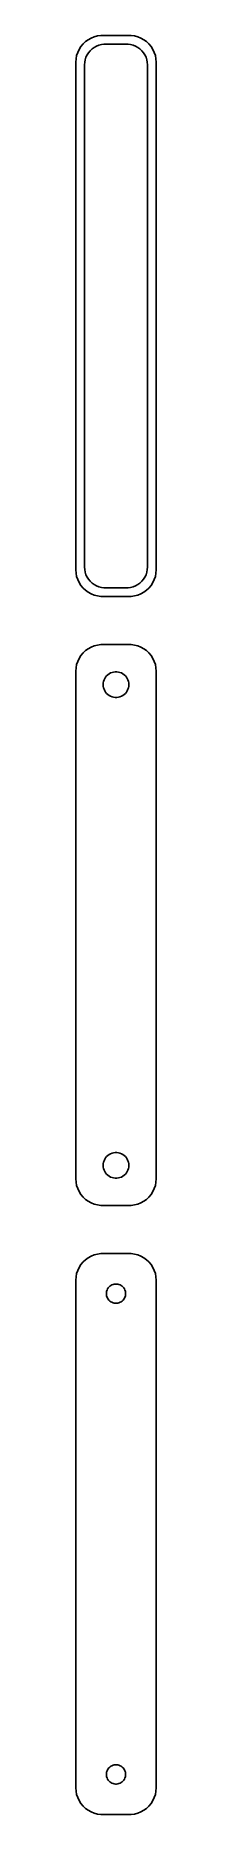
# Model space of a CAD drawing. Header units: metres. Extents: x -8 to 8, y 176 to 508.
import ezdxf

# ---------------------------------------------------------------- set-up
doc = ezdxf.new("R2010")
doc.units = ezdxf.units.M

msp = doc.modelspace()

# ---------------------------------------------------------------- linework, layer by layer
for p, q in [((-6.54507, 506.439), (-6.88153, 505.909)), ((-6.14484, 506.923), (-6.54507, 506.439)), ((-5.68712, 507.353), (-6.14484, 506.923)), ((-5.17912, 507.722), (-5.68712, 507.353)), ((-4.62889, 508.024), (-5.17912, 507.722)), ((-4.04507, 508.255), (-4.62889, 508.024)), ((-4.46851, 505.984), (-4.07506, 506.27)), ((-4.07506, 506.27), (-3.64888, 506.504)), ((-3.4369, 508.411), (-4.04507, 508.255)), ((-3.64888, 506.504), (-3.1967, 506.683)), ((-2.81395, 508.49), (-3.4369, 508.411)), ((-3.1967, 506.683), (-2.72565, 506.804)), ((2.81395, 508.49), (-2.81395, 508.49)), ((-2.72565, 506.804), (-2.24316, 506.865)), ((-2.24316, 506.865), (2.24316, 506.865)), ((2.24316, 506.865), (2.72565, 506.804)), ((2.72565, 506.804), (3.1967, 506.683)), ((3.4369, 508.411), (2.81395, 508.49)), ((3.1967, 506.683), (3.64888, 506.504)), ((4.04507, 508.255), (3.4369, 508.411)), ((3.64888, 506.504), (4.07506, 506.27)), ((4.62889, 508.024), (4.04507, 508.255)), ((4.07506, 506.27), (4.46851, 505.984)), ((5.17912, 507.722), (4.62889, 508.024)), ((5.68712, 507.353), (5.17912, 507.722)), ((6.14484, 506.923), (5.68712, 507.353)), ((6.54507, 506.439), (6.14484, 506.923)), ((6.88153, 505.909), (6.54507, 506.439)), ((-7.46057, 504.127), (-7.5, 503.5)), ((-7.5, 503.5), (-7.5, 408.5)), ((-7.34291, 504.743), (-7.46057, 504.127)), ((-7.14888, 505.341), (-7.34291, 504.743)), ((-6.88153, 505.909), (-7.14888, 505.341)), ((-5.87262, 503), (-5.84209, 503.485)), ((-5.87262, 409), (-5.87262, 503)), ((-5.84209, 503.485), (-5.75096, 503.963)), ((-5.75096, 503.963), (-5.60068, 504.426)), ((-5.60068, 504.426), (-5.3936, 504.866)), ((-5.3936, 504.866), (-5.13301, 505.276)), ((-5.13301, 505.276), (-4.82301, 505.651)), ((-4.82301, 505.651), (-4.46851, 505.984)), ((4.46851, 505.984), (4.82301, 505.651)), ((4.82301, 505.651), (5.13301, 505.276)), ((5.13301, 505.276), (5.3936, 504.866)), ((5.3936, 504.866), (5.60068, 504.426)), ((5.60068, 504.426), (5.75096, 503.963)), ((5.75096, 503.963), (5.84209, 503.485)), ((5.84209, 503.485), (5.87262, 503)), ((5.87262, 503), (5.87262, 409)), ((7.14888, 505.341), (6.88153, 505.909)), ((7.34291, 504.743), (7.14888, 505.341)), ((7.46057, 504.127), (7.34291, 504.743)), ((7.5, 503.5), (7.46057, 504.127)), ((7.5, 408.5), (7.5, 503.5)), ((-7.5, 408.5), (-7.46057, 407.873)), ((-7.46057, 407.873), (-7.34291, 407.257)), ((-7.34291, 407.257), (-7.14888, 406.659)), ((-7.14888, 406.659), (-6.88153, 406.091)), ((-5.84209, 408.515), (-5.87262, 409)), ((-5.75096, 408.037), (-5.84209, 408.515)), ((-5.60068, 407.574), (-5.75096, 408.037)), ((-5.3936, 407.134), (-5.60068, 407.574)), ((-5.13301, 406.724), (-5.3936, 407.134)), ((-4.82301, 406.349), (-5.13301, 406.724)), ((-4.46851, 406.016), (-4.82301, 406.349)), ((4.82301, 406.349), (4.46851, 406.016)), ((5.13301, 406.724), (4.82301, 406.349)), ((5.3936, 407.134), (5.13301, 406.724)), ((5.60068, 407.574), (5.3936, 407.134)), ((5.75096, 408.037), (5.60068, 407.574)), ((5.84209, 408.515), (5.75096, 408.037)), ((5.87262, 409), (5.84209, 408.515)), ((6.88153, 406.091), (7.14888, 406.659)), ((7.14888, 406.659), (7.34291, 407.257)), ((7.34291, 407.257), (7.46057, 407.873)), ((7.46057, 407.873), (7.5, 408.5)), ((-6.88153, 406.091), (-6.54507, 405.561)), ((-6.54507, 405.561), (-6.14484, 405.077)), ((-6.14484, 405.077), (-5.68712, 404.647)), ((-5.68712, 404.647), (-5.17912, 404.278)), ((-5.17912, 404.278), (-4.62889, 403.976)), ((-4.62889, 403.976), (-4.04507, 403.745)), ((-4.07506, 405.73), (-4.46851, 406.016)), ((-3.64888, 405.496), (-4.07506, 405.73)), ((-4.04507, 403.745), (-3.4369, 403.589)), ((-3.1967, 405.317), (-3.64888, 405.496)), ((-3.4369, 403.589), (-2.81395, 403.51)), ((-2.72565, 405.196), (-3.1967, 405.317)), ((-2.81395, 403.51), (2.81395, 403.51)), ((-2.24316, 405.135), (-2.72565, 405.196)), ((2.24316, 405.135), (-2.24316, 405.135)), ((2.72565, 405.196), (2.24316, 405.135)), ((3.1967, 405.317), (2.72565, 405.196)), ((2.81395, 403.51), (3.4369, 403.589)), ((3.64888, 405.496), (3.1967, 405.317)), ((3.4369, 403.589), (4.04507, 403.745)), ((4.07506, 405.73), (3.64888, 405.496)), ((4.04507, 403.745), (4.62889, 403.976)), ((4.46851, 406.016), (4.07506, 405.73)), ((4.62889, 403.976), (5.17912, 404.278)), ((5.17912, 404.278), (5.68712, 404.647)), ((5.68712, 404.647), (6.14484, 405.077)), ((6.14484, 405.077), (6.54507, 405.561)), ((6.54507, 405.561), (6.88153, 406.091)), ((-6.14484, 392.923), (-6.54507, 392.439)), ((-5.68712, 393.353), (-6.14484, 392.923)), ((-5.17912, 393.722), (-5.68712, 393.353)), ((-4.62889, 394.024), (-5.17912, 393.722)), ((-4.04507, 394.255), (-4.62889, 394.024)), ((-3.4369, 394.411), (-4.04507, 394.255)), ((-2.81395, 394.49), (-3.4369, 394.411)), ((2.81395, 394.49), (-2.81395, 394.49)), ((3.4369, 394.411), (2.81395, 394.49)), ((4.04507, 394.255), (3.4369, 394.411)), ((4.62889, 394.024), (4.04507, 394.255)), ((5.17912, 393.722), (4.62889, 394.024)), ((5.68712, 393.353), (5.17912, 393.722)), ((6.14484, 392.923), (5.68712, 393.353)), ((6.54507, 392.439), (6.14484, 392.923)), ((-7.46057, 390.127), (-7.5, 389.5)), ((-7.34291, 390.743), (-7.46057, 390.127)), ((-7.14888, 391.341), (-7.34291, 390.743)), ((-6.88153, 391.909), (-7.14888, 391.341)), ((-6.54507, 392.439), (-6.88153, 391.909)), ((6.88153, 391.909), (6.54507, 392.439)), ((7.14888, 391.341), (6.88153, 391.909)), ((7.34291, 390.743), (7.14888, 391.341)), ((7.46057, 390.127), (7.34291, 390.743)), ((7.5, 389.5), (7.46057, 390.127)), ((-7.5, 389.5), (-7.5, 294.5)), ((-2.39999, 387), (-2.38107, 387.301)), ((-2.38107, 386.699), (-2.39999, 387)), ((-2.38107, 387.301), (-2.32458, 387.597)), ((-2.32458, 386.403), (-2.38107, 386.699)), ((-2.32458, 387.597), (-2.23146, 387.883)), ((-2.23146, 386.117), (-2.32458, 386.403)), ((-2.23146, 387.883), (-2.10313, 388.156)), ((-2.10313, 388.156), (-1.94164, 388.411)), ((-1.94164, 388.411), (-1.74951, 388.643)), ((-1.74951, 388.643), (-1.52982, 388.849)), ((-1.52982, 388.849), (-1.28598, 389.026)), ((-1.28598, 389.026), (-1.02187, 389.172)), ((-1.02187, 389.172), (-0.741638, 389.283)), ((-0.741638, 389.283), (-0.449707, 389.357)), ((-0.449707, 389.357), (-0.150696, 389.395)), ((-0.150696, 389.395), (0.150696, 389.395)), ((0.150696, 389.395), (0.449707, 389.357)), ((0.449707, 389.357), (0.741638, 389.283)), ((0.741638, 389.283), (1.02187, 389.172)), ((1.02187, 389.172), (1.28598, 389.026)), ((1.28598, 389.026), (1.52982, 388.849)), ((1.52982, 388.849), (1.74951, 388.643)), ((1.74951, 388.643), (1.94164, 388.411)), ((1.94164, 388.411), (2.10313, 388.156)), ((2.10313, 388.156), (2.23146, 387.883)), ((2.23146, 387.883), (2.32458, 387.597)), ((2.32458, 386.403), (2.23146, 386.117)), ((2.32458, 387.597), (2.38107, 387.301)), ((2.38107, 386.699), (2.32458, 386.403)), ((2.38107, 387.301), (2.39999, 387)), ((2.39999, 387), (2.38107, 386.699)), ((7.5, 294.5), (7.5, 389.5)), ((-2.10313, 385.844), (-2.23146, 386.117)), ((-1.94164, 385.589), (-2.10313, 385.844)), ((-1.74951, 385.357), (-1.94164, 385.589)), ((-1.52982, 385.151), (-1.74951, 385.357)), ((-1.28598, 384.974), (-1.52982, 385.151)), ((-1.02187, 384.828), (-1.28598, 384.974)), ((-0.741638, 384.717), (-1.02187, 384.828)), ((-0.449707, 384.643), (-0.741638, 384.717)), ((-0.150696, 384.605), (-0.449707, 384.643)), ((0.150696, 384.605), (-0.150696, 384.605)), ((0.449707, 384.643), (0.150696, 384.605)), ((0.741638, 384.717), (0.449707, 384.643)), ((1.02187, 384.828), (0.741638, 384.717)), ((1.28598, 384.974), (1.02187, 384.828)), ((1.52982, 385.151), (1.28598, 384.974)), ((1.74951, 385.357), (1.52982, 385.151)), ((1.94164, 385.589), (1.74951, 385.357)), ((2.10313, 385.844), (1.94164, 385.589)), ((2.23146, 386.117), (2.10313, 385.844)), ((-2.39999, 297), (-2.38107, 297.301)), ((-2.38107, 296.699), (-2.39999, 297)), ((-2.38107, 297.301), (-2.32458, 297.597)), ((-2.32458, 296.403), (-2.38107, 296.699)), ((-2.32458, 297.597), (-2.23146, 297.883)), ((-2.23146, 296.117), (-2.32458, 296.403)), ((-2.23146, 297.883), (-2.10313, 298.156)), ((-2.10313, 298.156), (-1.94164, 298.411)), ((-1.94164, 298.411), (-1.74951, 298.643)), ((-1.74951, 298.643), (-1.52982, 298.849)), ((-1.52982, 298.849), (-1.28598, 299.026)), ((-1.28598, 299.026), (-1.02187, 299.172)), ((-1.02187, 299.172), (-0.741638, 299.283)), ((-0.741638, 299.283), (-0.449707, 299.357)), ((-0.449707, 299.357), (-0.150696, 299.395)), ((-0.150696, 299.395), (0.150696, 299.395)), ((0.150696, 299.395), (0.449707, 299.357)), ((0.449707, 299.357), (0.741638, 299.283)), ((0.741638, 299.283), (1.02187, 299.172)), ((1.02187, 299.172), (1.28598, 299.026)), ((1.28598, 299.026), (1.52982, 298.849)), ((1.52982, 298.849), (1.74951, 298.643)), ((1.74951, 298.643), (1.94164, 298.411)), ((1.94164, 298.411), (2.10313, 298.156)), ((2.10313, 298.156), (2.23146, 297.883)), ((2.23146, 297.883), (2.32458, 297.597)), ((2.32458, 296.403), (2.23146, 296.117)), ((2.32458, 297.597), (2.38107, 297.301)), ((2.38107, 296.699), (2.32458, 296.403)), ((2.38107, 297.301), (2.39999, 297)), ((2.39999, 297), (2.38107, 296.699)), ((-7.5, 294.5), (-7.46057, 293.873)), ((-7.46057, 293.873), (-7.34291, 293.257)), ((-7.34291, 293.257), (-7.14888, 292.659)), ((-2.10313, 295.844), (-2.23146, 296.117)), ((-1.94164, 295.589), (-2.10313, 295.844)), ((-1.74951, 295.357), (-1.94164, 295.589)), ((-1.52982, 295.151), (-1.74951, 295.357)), ((-1.28598, 294.974), (-1.52982, 295.151)), ((-1.02187, 294.828), (-1.28598, 294.974)), ((-0.741638, 294.717), (-1.02187, 294.828)), ((-0.449707, 294.643), (-0.741638, 294.717)), ((-0.150696, 294.605), (-0.449707, 294.643)), ((0.150696, 294.605), (-0.150696, 294.605)), ((0.449707, 294.643), (0.150696, 294.605)), ((0.741638, 294.717), (0.449707, 294.643)), ((1.02187, 294.828), (0.741638, 294.717)), ((1.28598, 294.974), (1.02187, 294.828)), ((1.52982, 295.151), (1.28598, 294.974)), ((1.74951, 295.357), (1.52982, 295.151)), ((1.94164, 295.589), (1.74951, 295.357)), ((2.10313, 295.844), (1.94164, 295.589)), ((2.23146, 296.117), (2.10313, 295.844)), ((7.14888, 292.659), (7.34291, 293.257)), ((7.34291, 293.257), (7.46057, 293.873)), ((7.46057, 293.873), (7.5, 294.5)), ((-7.14888, 292.659), (-6.88153, 292.091)), ((-6.88153, 292.091), (-6.54507, 291.561)), ((-6.54507, 291.561), (-6.14484, 291.077)), ((-6.14484, 291.077), (-5.68712, 290.647)), ((-5.68712, 290.647), (-5.17912, 290.278)), ((-5.17912, 290.278), (-4.62889, 289.976)), ((-4.62889, 289.976), (-4.04507, 289.745)), ((-4.04507, 289.745), (-3.4369, 289.589)), ((3.4369, 289.589), (4.04507, 289.745)), ((4.04507, 289.745), (4.62889, 289.976)), ((4.62889, 289.976), (5.17912, 290.278)), ((5.17912, 290.278), (5.68712, 290.647)), ((5.68712, 290.647), (6.14484, 291.077)), ((6.14484, 291.077), (6.54507, 291.561)), ((6.54507, 291.561), (6.88153, 292.091)), ((6.88153, 292.091), (7.14888, 292.659)), ((-3.4369, 289.589), (-2.81395, 289.51)), ((-2.81395, 289.51), (2.81395, 289.51)), ((2.81395, 289.51), (3.4369, 289.589)), ((-5.17912, 279.722), (-5.68712, 279.353)), ((-4.62889, 280.024), (-5.17912, 279.722)), ((-4.04507, 280.255), (-4.62889, 280.024)), ((-3.4369, 280.411), (-4.04507, 280.255)), ((-2.81395, 280.49), (-3.4369, 280.411)), ((2.81395, 280.49), (-2.81395, 280.49)), ((3.4369, 280.411), (2.81395, 280.49)), ((4.04507, 280.255), (3.4369, 280.411)), ((4.62889, 280.024), (4.04507, 280.255)), ((5.17912, 279.722), (4.62889, 280.024)), ((5.68712, 279.353), (5.17912, 279.722)), ((-7.34291, 276.743), (-7.46057, 276.127)), ((-7.14888, 277.341), (-7.34291, 276.743)), ((-6.88153, 277.909), (-7.14888, 277.341)), ((-6.54507, 278.439), (-6.88153, 277.909)), ((-6.14484, 278.923), (-6.54507, 278.439)), ((-5.68712, 279.353), (-6.14484, 278.923)), ((6.14484, 278.923), (5.68712, 279.353)), ((6.54507, 278.439), (6.14484, 278.923)), ((6.88153, 277.909), (6.54507, 278.439)), ((7.14888, 277.341), (6.88153, 277.909)), ((7.34291, 276.743), (7.14888, 277.341)), ((7.46057, 276.127), (7.34291, 276.743)), ((-7.46057, 276.127), (-7.5, 275.5)), ((-7.5, 275.5), (-7.5, 180.5)), ((-1.79999, 273), (-1.7858, 273.226)), ((-1.7858, 273.226), (-1.74344, 273.448)), ((-1.74344, 273.448), (-1.67358, 273.663)), ((-1.67358, 273.663), (-1.57735, 273.867)), ((-1.57735, 273.867), (-1.45622, 274.058)), ((-1.45622, 274.058), (-1.31213, 274.232)), ((-1.31213, 274.232), (-1.14735, 274.387)), ((-1.14735, 274.387), (-0.964478, 274.52)), ((-0.964478, 274.52), (-0.766388, 274.629)), ((-0.766388, 274.629), (-0.556229, 274.712)), ((-0.556229, 274.712), (-0.33728, 274.768)), ((-0.33728, 274.768), (-0.113022, 274.796)), ((-0.113022, 274.796), (0.113022, 274.796)), ((0.113022, 274.796), (0.33728, 274.768)), ((0.33728, 274.768), (0.556229, 274.712)), ((0.556229, 274.712), (0.766388, 274.629)), ((0.766388, 274.629), (0.964478, 274.52)), ((0.964478, 274.52), (1.14735, 274.387)), ((1.14735, 274.387), (1.31213, 274.232)), ((1.31213, 274.232), (1.45622, 274.058)), ((1.45622, 274.058), (1.57735, 273.867)), ((1.57735, 273.867), (1.67358, 273.663)), ((1.67358, 273.663), (1.74344, 273.448)), ((1.74344, 273.448), (1.7858, 273.226)), ((1.7858, 273.226), (1.79999, 273)), ((7.5, 275.5), (7.46057, 276.127)), ((7.5, 180.5), (7.5, 275.5)), ((-1.7858, 272.774), (-1.79999, 273)), ((-1.74344, 272.552), (-1.7858, 272.774)), ((-1.67358, 272.337), (-1.74344, 272.552)), ((-1.57735, 272.133), (-1.67358, 272.337)), ((-1.45622, 271.942), (-1.57735, 272.133)), ((-1.31213, 271.768), (-1.45622, 271.942)), ((-1.14735, 271.613), (-1.31213, 271.768)), ((-0.964478, 271.48), (-1.14735, 271.613)), ((-0.766388, 271.371), (-0.964478, 271.48)), ((-0.556229, 271.288), (-0.766388, 271.371)), ((-0.33728, 271.232), (-0.556229, 271.288)), ((-0.113022, 271.204), (-0.33728, 271.232)), ((0.113022, 271.204), (-0.113022, 271.204)), ((0.33728, 271.232), (0.113022, 271.204)), ((0.556229, 271.288), (0.33728, 271.232)), ((0.766388, 271.371), (0.556229, 271.288)), ((0.964478, 271.48), (0.766388, 271.371)), ((1.14735, 271.613), (0.964478, 271.48)), ((1.31213, 271.768), (1.14735, 271.613)), ((1.45622, 271.942), (1.31213, 271.768)), ((1.57735, 272.133), (1.45622, 271.942)), ((1.67358, 272.337), (1.57735, 272.133)), ((1.74344, 272.552), (1.67358, 272.337)), ((1.7858, 272.774), (1.74344, 272.552)), ((1.79999, 273), (1.7858, 272.774)), ((-1.79999, 183), (-1.7858, 183.226)), ((-1.7858, 183.226), (-1.74344, 183.448)), ((-1.74344, 183.448), (-1.67358, 183.663)), ((-1.67358, 183.663), (-1.57735, 183.867)), ((-1.57735, 183.867), (-1.45622, 184.058)), ((-1.45622, 184.058), (-1.31213, 184.232)), ((-1.31213, 184.232), (-1.14735, 184.387)), ((-1.14735, 184.387), (-0.964478, 184.52)), ((-0.964478, 184.52), (-0.766388, 184.629)), ((-0.766388, 184.629), (-0.556229, 184.712)), ((-0.556229, 184.712), (-0.33728, 184.768)), ((-0.33728, 184.768), (-0.113022, 184.796)), ((-0.113022, 184.796), (0.113022, 184.796)), ((0.113022, 184.796), (0.33728, 184.768)), ((0.33728, 184.768), (0.556229, 184.712)), ((0.556229, 184.712), (0.766388, 184.629)), ((0.766388, 184.629), (0.964478, 184.52)), ((0.964478, 184.52), (1.14735, 184.387)), ((1.14735, 184.387), (1.31213, 184.232)), ((1.31213, 184.232), (1.45622, 184.058)), ((1.45622, 184.058), (1.57735, 183.867)), ((1.57735, 183.867), (1.67358, 183.663)), ((1.67358, 183.663), (1.74344, 183.448)), ((1.74344, 183.448), (1.7858, 183.226)), ((1.7858, 183.226), (1.79999, 183)), ((-7.5, 180.5), (-7.46057, 179.873)), ((-7.46057, 179.873), (-7.34291, 179.257)), ((-1.7858, 182.774), (-1.79999, 183)), ((-1.74344, 182.552), (-1.7858, 182.774)), ((-1.67358, 182.337), (-1.74344, 182.552)), ((-1.57735, 182.133), (-1.67358, 182.337)), ((-1.45622, 181.942), (-1.57735, 182.133)), ((-1.31213, 181.768), (-1.45622, 181.942)), ((-1.14735, 181.613), (-1.31213, 181.768)), ((-0.964478, 181.48), (-1.14735, 181.613)), ((-0.766388, 181.371), (-0.964478, 181.48)), ((-0.556229, 181.288), (-0.766388, 181.371)), ((-0.33728, 181.232), (-0.556229, 181.288)), ((-0.113022, 181.204), (-0.33728, 181.232)), ((0.113022, 181.204), (-0.113022, 181.204)), ((0.33728, 181.232), (0.113022, 181.204)), ((0.556229, 181.288), (0.33728, 181.232)), ((0.766388, 181.371), (0.556229, 181.288)), ((0.964478, 181.48), (0.766388, 181.371)), ((1.14735, 181.613), (0.964478, 181.48)), ((1.31213, 181.768), (1.14735, 181.613)), ((1.45622, 181.942), (1.31213, 181.768)), ((1.57735, 182.133), (1.45622, 181.942)), ((1.67358, 182.337), (1.57735, 182.133)), ((1.74344, 182.552), (1.67358, 182.337)), ((1.7858, 182.774), (1.74344, 182.552)), ((1.79999, 183), (1.7858, 182.774)), ((7.34291, 179.257), (7.46057, 179.873)), ((7.46057, 179.873), (7.5, 180.5)), ((-7.34291, 179.257), (-7.14888, 178.659)), ((-7.14888, 178.659), (-6.88153, 178.091)), ((-6.88153, 178.091), (-6.54507, 177.561)), ((-6.54507, 177.561), (-6.14484, 177.077)), ((-6.14484, 177.077), (-5.68712, 176.647)), ((-5.68712, 176.647), (-5.17912, 176.278)), ((5.17912, 176.278), (5.68712, 176.647)), ((5.68712, 176.647), (6.14484, 177.077)), ((6.14484, 177.077), (6.54507, 177.561)), ((6.54507, 177.561), (6.88153, 178.091)), ((6.88153, 178.091), (7.14888, 178.659)), ((7.14888, 178.659), (7.34291, 179.257)), ((-5.17912, 176.278), (-4.62889, 175.976)), ((-4.62889, 175.976), (-4.04507, 175.745)), ((-4.04507, 175.745), (-3.4369, 175.589)), ((-3.4369, 175.589), (-2.81395, 175.51)), ((-2.81395, 175.51), (2.81395, 175.51)), ((2.81395, 175.51), (3.4369, 175.589)), ((3.4369, 175.589), (4.04507, 175.745)), ((4.04507, 175.745), (4.62889, 175.976)), ((4.62889, 175.976), (5.17912, 176.278))]:
    msp.add_line(p, q)

doc.saveas('drawing.dxf')
